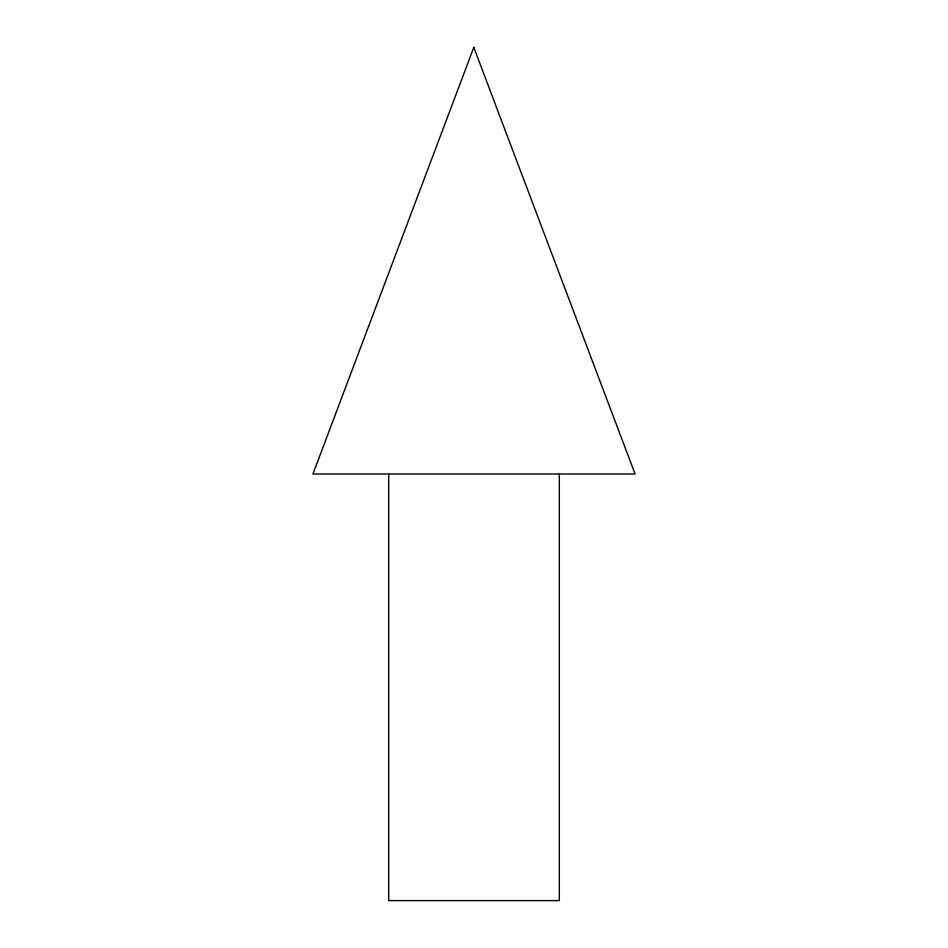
<?xml version="1.0" encoding="UTF-8"?>
<svg xmlns="http://www.w3.org/2000/svg" width="948" height="948" viewBox="0 0 948 948"><rect width="100%" height="100%" fill="white"/><g stroke="black" fill="none" stroke-linecap="round" stroke-linejoin="round"><path stroke-width="1.42" d="M559.32 474L559.32 900.6L388.68 900.6L388.68 474M473.799 47.4L312.923 474L635.077 474L473.822 47.4"/></g></svg>
